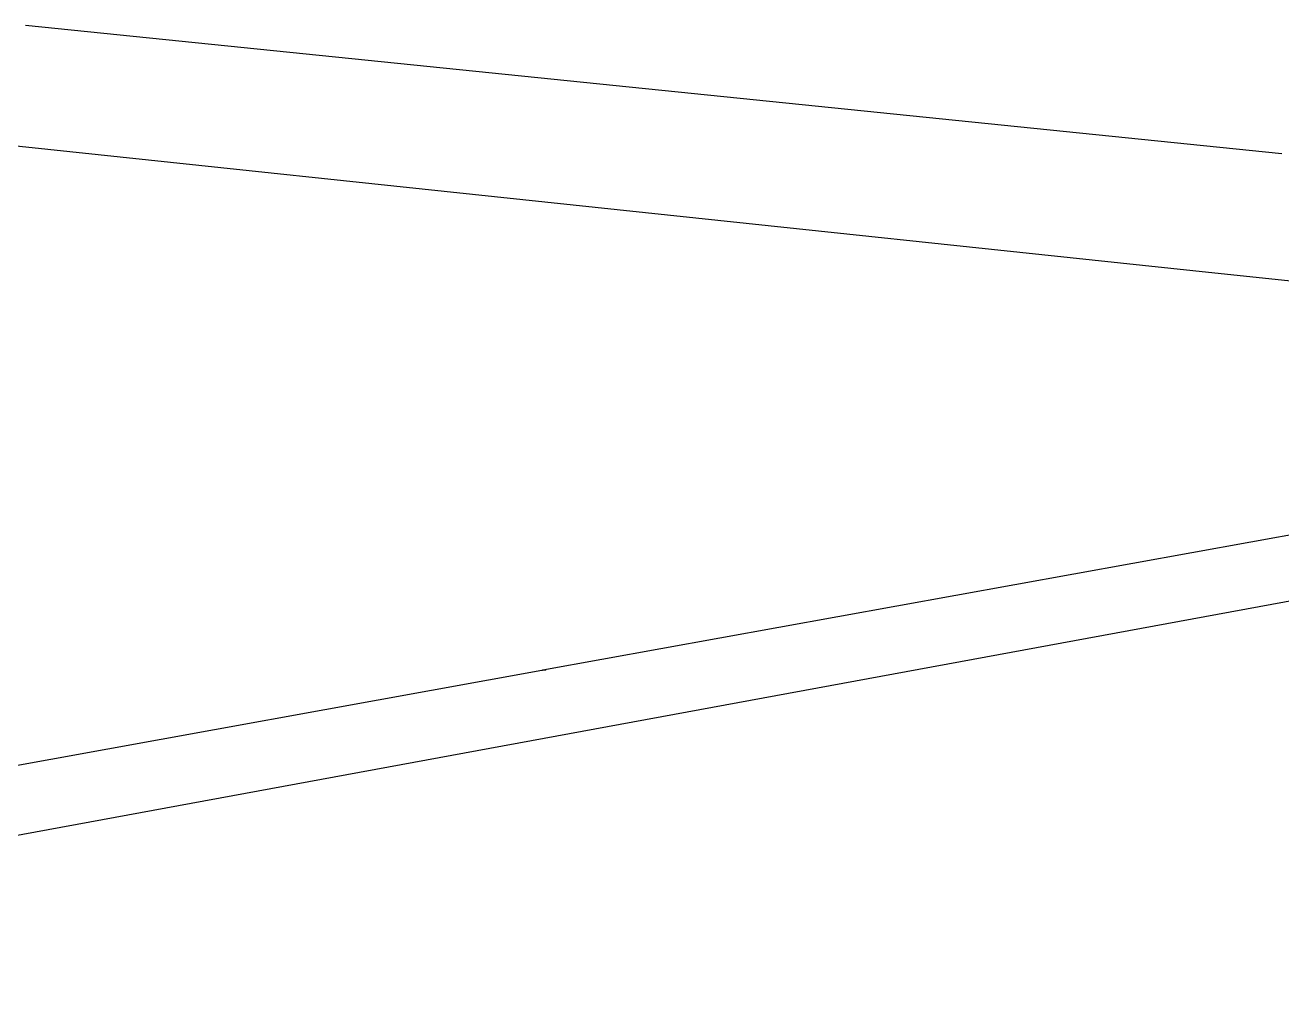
# Model space of a CAD drawing. Header units: millimetres. Extents: x -1480 to 5249, y -840 to 3860.
# Drawn here: x 253.1 to 420.3, y 1045.8 to 1176 of the extents above; entities that cross this region are included whole.
import ezdxf

# ---------------------------------------------------------------- set-up
doc = ezdxf.new("R2010")
doc.units = ezdxf.units.MM
doc.header["$MEASUREMENT"] = 0
doc.layers.add('Domyslna', color=7, linetype='Continuous', true_color=0x000000)
doc.layers.add('Utwórz2D linie widoczne', color=7, linetype='Continuous', true_color=0x000000)

msp = doc.modelspace()

# ---------------------------------------------------------------- linework, layer by layer
at = {"layer": 'Domyslna'}
msp.add_line((130.27, 1045.83), (526.74, 1118.84), dxfattribs=at)
at = {"layer": 'Utwórz2D linie widoczne'}
for p, q in [((253.16, 1175.98), (420.3, 1158.89)), ((408.45, 1143.3), (241.28, 1161.02)), ((459.34, 1137.9), (408.45, 1143.3)), ((321.99, 1090.23), (462.06, 1115.58)), ((166.62, 1062.11), (321.86, 1090.21)), ((321.86, 1090.21), (321.93, 1090.22)), ((321.93, 1090.22), (321.99, 1090.23)), ((321.99, 1090.23), (322.05, 1090.23)), ((322.05, 1090.23), (322.11, 1090.24)), ((322.11, 1090.24), (322.18, 1090.24)), ((322.18, 1090.24), (322.24, 1090.24)), ((322.24, 1090.24), (322.3, 1090.23)), ((322.3, 1090.23), (322.37, 1090.23)), ((322.37, 1090.23), (322.43, 1090.22))]:
    msp.add_line(p, q, dxfattribs=at)

doc.saveas('drawing.dxf')
